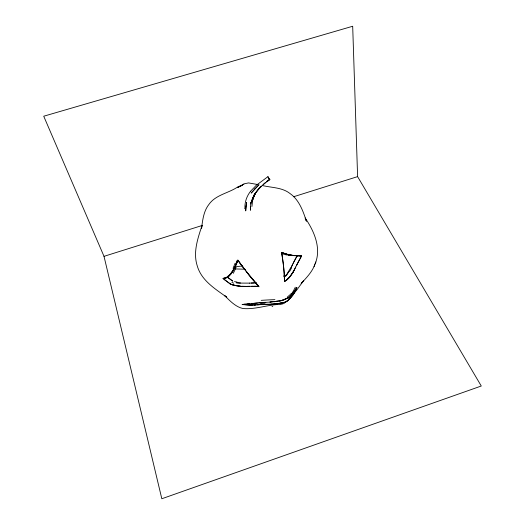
<?xml version="1.0" encoding="UTF-8"?>
<svg xmlns="http://www.w3.org/2000/svg" width="525" height="525" viewBox="0 0 525 525"><rect width="100%" height="100%" fill="white"/><g stroke="black" fill="none" stroke-linecap="round" stroke-linejoin="round"><path stroke-width="0.79" d="M250.405 209.396L250.418 206.358M250.51 210.486C249.526 197.243 259.278 186.683 269.811 179.721L267.94 176.669L256.305 185.266L250.556 191.277M251.915 206.555L252.761 199.283L255.209 193.508L253.372 197.367L252.223 201.383L254.933 193.751M250.727 203.995L250.93 202.427M201.502 228.467C202.67 220.211 203.549 211.234 208.911 204.448C215.841 194.467 229.235 193.18 238.547 186.382M244.978 208.648L245.457 208.044M201.528 228.454L202.086 225.271C197.905 238.166 192.839 252.21 197.229 265.801C201.364 280.527 215.217 288.927 226.82 297.281L224.319 295.312C229.72 300.569 235.174 306.672 242.812 308.51C255.59 309.743 268.085 304.434 280.914 304.415M315.131 263.832C321.7 248.181 314.055 230.934 305.15 217.967L306.2 220.822M251.915 201.666C253.431 195.661 256.797 190.299 261.306 186.086M250.937 202.794L254.284 194.342L260.892 186.362M296.29 290.679L303.463 280.862L301.133 283.572C306.318 277.85 312.047 272.114 314.77 264.731M314.055 266.549L315.866 261.962M236.703 263.077L237.884 260.137L238.553 261.089M236.283 264.062L236.499 263.57M235.627 265.519L236.46 263.655A55.899 27.418 -80 0 0 237.884 260.137A56.51 27.694 -80 0 1 236.795 262.874C237.083 264.488 227.115 279.74 231.938 272.324M293.16 294.65L296.881 287.654L294.742 290.876M236.073 264.534L232.155 271.989M296.487 288.527L292.497 295.614M233.31 270.637L232.253 272.659M293.048 263.563L291.158 267.448M292.694 264.298L291.611 266.549M292.989 263.681L293.396 262.835M293.37 262.874L297.235 255.609M235.285 266.26L233.159 270.342M293.757 262.073L297.183 255.688M296.592 265.348L297.006 264.502M297.412 263.655L293.239 271.838M297.17 264.16L301.501 256.029L299.224 255.334M297.616 263.248L301.501 256.029L300.379 255.97M291.447 266.877L290.469 268.793M295.752 267.067L294.19 270.119A54.318 41.403 -33.9 0 1 292.779 272.632M291.119 267.533L290.955 267.862M250.589 191.238C246.75 196.088 244.558 202.282 244.958 208.491M232.595 271.294L232.811 270.939M289.124 271.195L287.602 273.518M292.773 272.632L289.524 277.193M296.881 287.654L292.018 294.308M295.969 289.065C292.72 294.518 287.726 299.23 281.374 300.608M232.011 272.213L229.09 275.848A20.416 10.329 -80.9 0 1 226.636 277.659L223.092 278.519L229.924 283.723A14.91 10.815 10.6 0 0 232.962 284.97L240.817 286.269L237.805 285.994M292.648 295.404L292.904 295.03M287.798 273.249L287.444 273.735M292.812 295.162L288.337 300.064M292.379 295.778L290.686 297.865M230.843 273.866L228.821 276.111A20.18 10.211 -80.9 0 1 226.787 277.587L223.092 278.519L224.28 277.843M287.497 279.326A15.251 12.009 -32 0 1 284.537 281.393A15.455 12.147 -32.1 0 0 287.063 279.674L287.438 279.267A16.583 13.027 -32.1 0 0 289.262 277.482L292.852 272.501A53.419 40.753 -33.8 0 0 294.02 270.401M292.504 293.757L291.06 295.312M289.478 277.246L288.363 278.421A15.225 11.944 -32.2 0 1 284.937 281.072L284.504 281.328L284.163 273.203A58.15 12.823 77.5 0 0 281.564 252.4L287.516 254.592M285.751 275.809L285.344 276.242M263.045 184.577L265.374 182.575M288.829 299.663L286.204 301.448L282.726 302.859M238.357 187.228L239.577 186.355A2.71 0.479 -29.8 0 1 240.319 185.948A4.318 1.201 -30.4 0 1 240.686 185.752M238.481 187.13L240.732 185.706L239.413 186.467M238.593 187.044L239.118 186.664M266.667 181.643L269.889 179.307M267.035 181.132L269.66 179.242M240.896 185.627L241.592 185.299M241.999 185.115L242.353 184.957M242.025 185.095L242.675 184.826M242.189 185.023L242.793 184.78M242.537 184.885L242.878 184.748M284.143 302.393L276.852 303.909M284.032 302.426L275.218 304.027M281.558 304.238L284.36 303.306M243.423 184.557L243.935 184.406M104.009 256.338L161.818 498.75L481.274 386.013L357.604 176.623L352.688 26.25L43.726 116.215L104.009 256.338L202.328 225.435M293.619 196.737L357.604 176.623M243.567 183.927L248.568 182.917L257.723 184.537M270.841 302.019L281.308 300.622L288.061 297.747L284.583 299.552L280.849 300.74L269.843 302.078M282.47 302.932L274.929 304.047M281.308 300.622L279.471 301.042M269.791 179.74L269.332 179.196A4.876 0.702 56.5 0 0 268.918 178.631L267.921 176.702M234.137 267.015L242.163 265.972M247.905 303.975L249.743 303.778M252.256 303.516L246.501 304.119M247.715 303.995L242.242 304.474L252.217 305.11M251.711 303.568L254.238 303.306M253.654 303.365L261.706 302.597M254.618 303.266L257.519 302.978M245.903 304.178L242.242 304.474L250.058 305.137L259.186 304.717M273.847 301.796L274.798 301.704M258.74 302.859L260.223 302.722M244.991 304.264L242.242 304.474M261.555 302.61L270.769 302.019M276.373 303.949L272.377 304.165M257.145 304.861L260.518 304.625M260.105 304.651L266.483 304.31M260.61 304.618L261.457 304.559M261.109 304.585L261.614 304.546M254.251 305.032L256.174 304.927M275.107 304.034L274.772 304.054M272.888 304.146L274.549 304.067M255.189 304.979L243.239 304.644M274.437 304.073L269.528 304.238M249.519 283.119L253.122 282.975M251.291 283.047L251.882 283.021M249.618 283.119L240.214 283.1M252.473 283.001L254.29 282.936M253.654 282.955L256.633 282.89M292.162 255.209L288.586 255.157M266.3 304.316L266.936 304.297M266.667 304.303L267.31 304.29M270.342 304.218L272.252 304.165M271.359 304.192L271.865 304.178M245.004 269.213L233.684 268.885M267.028 304.297L269.837 304.231M291.887 255.216L286.223 254.887L281.649 253.588M267.816 304.277L268.321 304.264M249.25 286.342L249.848 286.328M248.056 286.361L251.639 286.302M248.83 286.348L247.452 286.368L248.161 286.355M251.488 286.302L253.483 286.283M247.551 286.361L246.33 286.374M252.151 286.296L252.814 286.289M253.424 286.283L254.146 286.283M241.487 286.302L246.258 286.381M254.021 286.283L258.812 286.348A102.907 19.222 57.6 0 1 248.692 274.47A86.041 16.367 57.7 0 1 246.074 271.162L245.398 270.296M245.667 286.381L244.499 286.381M254.618 286.276L255.813 286.283A83.291 65.625 14.8 0 1 258.812 286.348L248.135 273.755A86.231 16.236 57.7 0 1 246.264 271.438L239.807 262.841M244.46 286.381L242.051 286.322M297.294 255.826L300.91 255.997M297.511 255.839L296.448 255.78M299.539 255.931L289.478 255.032L281.558 252.394L283.303 253.175M299.821 255.944L301.501 256.029M296.874 255.813L291.795 255.399L292.379 255.472M240.89 286.269L241.434 286.302M295.063 255.708L293.573 255.59M239.072 286.132L239.682 286.184M291.395 255.347L288.75 254.887M291.185 255.321L283.644 253.312M237.202 285.915L231.919 284.609A14.497 10.513 10.6 0 1 230.239 283.881L223.853 279.254M262.434 185.535C271.668 187.786 282.188 187.327 290.01 193.528C299.204 199.881 303.115 211.234 306.469 221.366M232.746 281.078L226.984 276.8L227.299 277.095M232.582 280.993L227.627 277.397M248.135 273.755L246.291 271.438M245.365 270.244L245.674 270.644M244.735 269.437L245.05 269.843M244.985 269.758L241.106 264.62M240.601 263.931L239.164 261.942M238.521 261.043L239.229 262.041M245.713 210.853L245.68 210.328M237.963 187.576A8.492 2.074 -26.5 0 1 238.16 187.399M230.711 274.247A22.509 11.379 -80.8 0 1 223.092 278.506M244.755 269.528A59.843 11.78 57.9 0 1 237.877 260.243M258.983 286.794A102.165 19.287 57.7 0 1 248.233 274.201M295.306 287.214A52.559 44.54 -19.7 0 1 291.526 293.908M272.048 306.587A30.653 0.512 -1.2 0 1 272.783 306.567M261.667 304.664A33.075 7.022 1.3 0 1 265.571 304.461M281.584 252.413A59.371 13.079 77.5 0 1 284.484 281.288M238.337 285.981A17.476 12.646 10.6 0 1 230.055 283.887M289.931 276.695A17.528 13.755 -32.1 0 1 287.444 279.274M293.199 271.825A32.242 24.99 -32.8 0 1 289.964 276.714M261.358 302.735A29.151 4.423 -3 0 1 265.84 302.413M261.201 300.359A33.114 2.992 -3.1 0 1 274.929 299.644M291.513 295.719A13.676 10.329 -41.5 0 1 288.356 298.292M295.916 290.929A19.878 9.85 -43.5 0 1 293.836 293.777M290.62 297.826A20.934 19.556 25.5 0 1 288.258 299.965M288.455 300.202A17.312 16.321 45.7 0 1 284.274 302.682M288.428 300.169A17.332 16.347 47.8 0 1 284.084 302.689M260.433 303.581A32.708 7.934 1.7 0 1 265.125 303.293M231.847 271.806A15.862 8.197 -85.9 0 1 228.158 275.848M236.053 267.31A42.518 12.436 -77.4 0 1 233.264 273.341M237.215 260.288A57.868 14.155 -75.5 0 1 235.482 264.823M235.095 263.261A43.221 10.539 -75.6 0 1 233.054 268.275M240.214 282.66A20.357 16.229 13.3 0 1 236.388 282.063M236.388 282.076A13.899 11.662 14.1 0 1 234.511 281.479M240.102 283.421A20.14 16.866 14.1 0 1 236.211 282.811M233.704 283.185A12.672 10.94 14.2 0 1 231.873 282.26M291.309 268.295A43.542 29.695 -40.4 0 1 289.675 271.32M287.208 273.65A16.163 10.027 -42.8 0 1 285.16 276.098M287.634 273.807A16.603 10.697 -42.2 0 1 285.928 275.927M284.399 275.408A12.902 9.594 -41 0 1 283.487 276.268M290.069 268.748A34.821 22.903 -41.7 0 1 287.7 272.751M292.195 295.424A27.969 25.469 3.6 0 1 290.423 297.557M290.666 297.734A21.689 20.213 22.1 0 1 288.757 299.539M291.04 293.678A14.096 8.459 -41.7 0 1 287.575 296.763M262.48 302.512A28.245 4.456 -3 0 1 265.466 302.302M237.982 187.537A7.567 1.792 -27 0 1 238.088 187.438M240.896 186.047A13.381 4.095 -30.9 0 1 241.395 185.798M245.851 207.001L245.707 210.728L246.632 202.401L245.851 207.001M254.828 188.895L251.18 193.095L258.983 184.715L254.828 188.895"/></g></svg>
